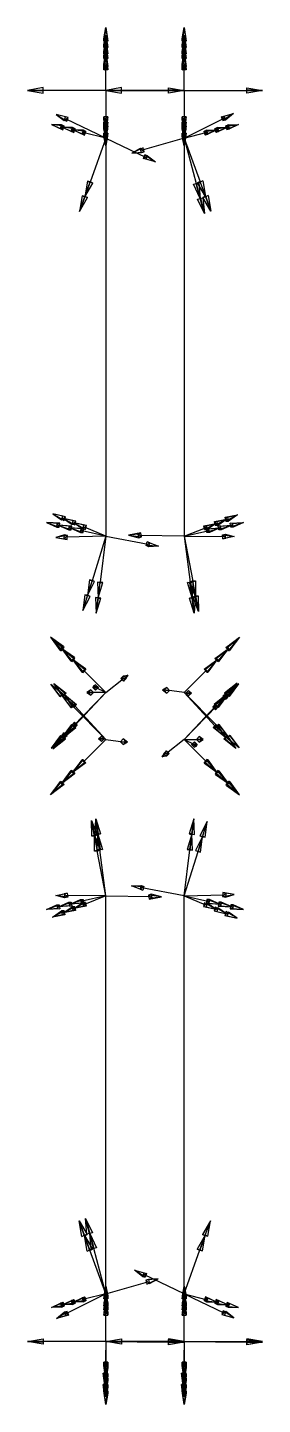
# Model space of a CAD drawing. Header units: millimetres. Extents: x -4365 to 13, y -88 to 88.
# Drawn here: x -1510 to -1480, y -88 to 88 of the extents above; entities that cross this region are included whole.
import ezdxf

# ---------------------------------------------------------------- set-up
doc = ezdxf.new("R2010")
doc.units = ezdxf.units.MM
for name, color, linetype in [('AutoDetect_35_4', 1, 'Continuous'), ('AutoDetect_36_5', 1, 'Continuous'), ('AutoDetect_37_9', 1, 'Continuous'), ('AutoDetect_38_17', 1, 'Continuous'), ('AutoDetect_39_10', 1, 'Continuous'), ('AutoDetect_40_16', 1, 'Continuous'), ('AutoDetect_51_2', 1, 'Continuous'), ('AutoDetect_52_1', 1, 'Continuous'), ('AutoDetect_53_18', 1, 'Continuous'), ('AutoDetect_54_19', 1, 'Continuous'), ('AutoDetect_55_11', 1, 'Continuous'), ('AutoDetect_56_12', 1, 'Continuous'), ('Rippe_ID_GUID_FC942D2B_D95B_420f_88DC_CD9C9856C09B', 1, 'Continuous')]:
    doc.layers.add(name, color=color, linetype=linetype)

# ---------------------------------------------------------------- blocks, each defined once
blk = doc.blocks.new('Kontrollpunkt')
at = {"color": 0}
for q in [(0, 6), (8, 0), (0, 0, 4)]:
    blk.add_line((0, 0), q, dxfattribs=at)
for points in [[(0.25, 8, -0.25), (-0.25, 8, -0.25), (-0.25, 8, 0.25), (0, 10, 0), (-0.25, 8, -0.25), (0.25, 8, 0.25), (0, 10, 0), (0.25, 8, -0.25), (0.25, 8, 0.25), (-0.25, 8, 0.25)], [(0.25, 6, -0.25), (-0.25, 6, -0.25), (-0.25, 6, 0.25), (0, 8, 0), (-0.25, 6, -0.25), (0.25, 6, 0.25), (0, 8, 0), (0.25, 6, -0.25), (0.25, 6, 0.25), (-0.25, 6, 0.25)], [(0.25, 0.25, 4), (-0.25, 0.25, 4), (-0.25, -0.25, 4), (0, 0, 6), (-0.25, 0.25, 4), (0.25, -0.25, 4), (0, 0, 6), (0.25, 0.25, 4), (0.25, -0.25, 4), (-0.25, -0.25, 4)], [(0.25, 0.25, 6), (-0.25, 0.25, 6), (-0.25, -0.25, 6), (0, 0, 8), (-0.25, 0.25, 6), (0.25, -0.25, 6), (0, 0, 8), (0.25, 0.25, 6), (0.25, -0.25, 6), (-0.25, -0.25, 6)], [(0.25, 0.25, 8), (-0.25, 0.25, 8), (-0.25, -0.25, 8), (0, 0, 10), (-0.25, 0.25, 8), (0.25, -0.25, 8), (0, 0, 10), (0.25, 0.25, 8), (0.25, -0.25, 8), (-0.25, -0.25, 8)], [(8, 0.25, -0.25), (8, 0.25, 0.25), (8, -0.25, 0.25), (10, 0, 0), (8, 0.25, 0.25), (8, -0.25, -0.25), (10, 0, 0), (8, 0.25, -0.25), (8, -0.25, -0.25), (8, -0.25, 0.25)]]:
    blk.add_polyline3d(points, dxfattribs=at)

msp = doc.modelspace()

# ---------------------------------------------------------------- linework, layer by layer
at = {"layer": 'AutoDetect_35_4', "color": 1}
msp.add_line((-1490, -3, -328), (-1490, -3, -420), dxfattribs=at)
at = {"layer": 'AutoDetect_36_5', "color": 1}
msp.add_line((-1500, -3, -328), (-1500, -3, -420), dxfattribs=at)
at = {"layer": 'AutoDetect_37_9', "color": 1}
msp.add_line((-1490, -79.9, -308), (-1490, -23, -308), dxfattribs=at)
at = {"layer": 'AutoDetect_38_17', "color": 1}
msp.add_line((-1500, -79.9, -440), (-1500, -23, -440), dxfattribs=at)
at = {"layer": 'AutoDetect_39_10', "color": 1}
msp.add_line((-1500, -79.9, -308), (-1500, -23, -308), dxfattribs=at)
at = {"layer": 'AutoDetect_40_16', "color": 1}
msp.add_line((-1490, -79.9, -440), (-1490, -23, -440), dxfattribs=at)
at = {"layer": 'AutoDetect_51_2', "color": 1}
msp.add_line((-1500, 3, -328), (-1500, 3, -420), dxfattribs=at)
at = {"layer": 'AutoDetect_52_1', "color": 1}
msp.add_line((-1490, 3, -328), (-1490, 3, -420), dxfattribs=at)
at = {"layer": 'AutoDetect_53_18', "color": 1}
msp.add_line((-1490, 79.9, -440), (-1490, 23, -440), dxfattribs=at)
at = {"layer": 'AutoDetect_54_19', "color": 1}
msp.add_line((-1500, 79.9, -440), (-1500, 23, -440), dxfattribs=at)
at = {"layer": 'AutoDetect_55_11', "color": 1}
msp.add_line((-1490, 79.9, -308), (-1490, 23, -308), dxfattribs=at)
at = {"layer": 'AutoDetect_56_12', "color": 1}
msp.add_line((-1500, 79.9, -308), (-1500, 23, -308), dxfattribs=at)

# ---------------------------------------------------------------- block references
at = {"layer": 'AutoDetect_35_4', "color": 1, "extrusion": (0.706433, -0.706433, -0.043643), "rotation": 249.0777382473335}
msp.add_blockref('Kontrollpunkt', (-1055.71, -373.58, -1036.15), dxfattribs=at)
at = {"layer": 'AutoDetect_35_4', "color": 1, "extrusion": (0.696364, -0.696364, 0.173648)}
for p, rotation in [((-1055.71, -231.03, -1108.43), 279.8510761165839), ((-1055.71, -179.82, -1099.4), 273.3030353310031)]:
    msp.add_blockref('Kontrollpunkt', p, dxfattribs=dict(at, rotation=rotation))
at = {"layer": 'AutoDetect_36_5', "color": 1, "extrusion": (-0.706434, -0.706434, -0.043614), "rotation": 93.25312266607322}
msp.add_blockref('Kontrollpunkt', (-1058.54, -281.34, 1076.08), dxfattribs=at)
at = {"layer": 'AutoDetect_36_5', "color": 1, "extrusion": (-0.696364, -0.696364, 0.173648), "rotation": 77.24859307823723}
for p in [(-1058.54, -546.96, 982.73), (-1058.54, -598.17, 973.7)]:
    msp.add_blockref('Kontrollpunkt', p, dxfattribs=at)
at = {"layer": 'AutoDetect_37_9', "color": 1, "extrusion": (0.677688, -0.285444, -0.677688), "rotation": 261.8156261192822}
msp.add_blockref('Kontrollpunkt', (-599.58, -1151.01, -794.46), dxfattribs=at)
at = {"layer": 'AutoDetect_37_9', "color": 1, "extrusion": (0.696364, -0.173648, -0.696364), "rotation": 278.1385729810916}
msp.add_blockref('Kontrollpunkt', (-432.22, -1215.35, -810.27), dxfattribs=at)
at = {"layer": 'AutoDetect_38_17', "color": 1, "extrusion": (-0.680645, -0.271009, 0.680645), "rotation": 74.1089304196467}
msp.add_blockref('Kontrollpunkt', (-533.51, -1276.68, 727.72), dxfattribs=at)
at = {"layer": 'AutoDetect_38_17', "color": 1, "extrusion": (-0.696364, -0.173648, 0.696364), "rotation": 91.4177731969594}
msp.add_blockref('Kontrollpunkt', (-291.23, -1341.74, 750.98), dxfattribs=at)
at = {"layer": 'AutoDetect_39_10', "color": 1, "extrusion": (-0.75938, -0.173648, -0.627047), "rotation": 98.54360780267042}
msp.add_blockref('Kontrollpunkt', (-311.95, 680.19, 1336.19), dxfattribs=at)
at = {"layer": 'AutoDetect_39_10', "color": 1, "extrusion": (-0.696364, -0.173648, -0.696364), "rotation": 81.2348063681018}
msp.add_blockref('Kontrollpunkt', (-291.23, 804.91, 1271.86), dxfattribs=at)
at = {"layer": 'AutoDetect_40_16', "color": 1, "extrusion": (0.759264, -0.173648, 0.627188), "rotation": 279.1732705948003}
msp.add_blockref('Kontrollpunkt', (-354.62, 565.07, -1403.27), dxfattribs=at)
at = {"layer": 'AutoDetect_40_16', "color": 1, "extrusion": (0.696364, -0.173648, 0.696364), "rotation": 261.8614270189084}
msp.add_blockref('Kontrollpunkt', (-432.22, 678.52, -1331.15), dxfattribs=at)
at = {"layer": 'AutoDetect_51_2', "color": 1, "extrusion": (-0.696364, 0.696364, 0.173648)}
for p, rotation in [((1058.54, -598.17, 973.7), 279.8510761165839), ((1058.54, -546.96, 982.73), 273.3030353310031)]:
    msp.add_blockref('Kontrollpunkt', p, dxfattribs=dict(at, rotation=rotation))
at = {"layer": 'AutoDetect_51_2', "color": 1, "extrusion": (-0.706434, 0.706434, -0.043625), "rotation": 249.0795236345265}
msp.add_blockref('Kontrollpunkt', (1058.54, -281.32, 1076.08), dxfattribs=at)
at = {"layer": 'AutoDetect_52_1', "color": 1, "extrusion": (0.696364, 0.696364, 0.173648), "rotation": 77.24859307823723}
for p in [(1055.71, -179.82, -1099.4), (1055.71, -231.03, -1108.43)]:
    msp.add_blockref('Kontrollpunkt', p, dxfattribs=at)
at = {"layer": 'AutoDetect_52_1', "color": 1, "extrusion": (0.706433, 0.706433, -0.043647), "rotation": 93.2556071361401}
msp.add_blockref('Kontrollpunkt', (1055.71, -373.58, -1036.15), dxfattribs=at)
at = {"layer": 'AutoDetect_53_18', "color": 1, "extrusion": (0.696364, 0.173648, 0.696364), "rotation": 91.41777319695942}
msp.add_blockref('Kontrollpunkt', (432.22, 678.52, -1331.15), dxfattribs=at)
at = {"layer": 'AutoDetect_53_18', "color": 1, "extrusion": (0.680645, 0.271009, 0.680645), "rotation": 74.10893039165269}
msp.add_blockref('Kontrollpunkt', (572.55, 614.08, -1307.41), dxfattribs=at)
at = {"layer": 'AutoDetect_54_19', "color": 1, "extrusion": (-0.696364, 0.173648, 0.696364), "rotation": 261.8614270189084}
msp.add_blockref('Kontrollpunkt', (291.23, -1341.74, 750.98), dxfattribs=at)
at = {"layer": 'AutoDetect_54_19', "color": 1, "extrusion": (-0.759264, 0.173648, 0.627188), "rotation": 279.1732705947821}
msp.add_blockref('Kontrollpunkt', (312, -1263.02, 866.93), dxfattribs=at)
at = {"layer": 'AutoDetect_55_11', "color": 1, "extrusion": (0.696364, 0.173648, -0.696364), "rotation": 81.2348063681018}
msp.add_blockref('Kontrollpunkt', (432.22, -1215.35, -810.27), dxfattribs=at)
at = {"layer": 'AutoDetect_55_11', "color": 1, "extrusion": (0.75938, 0.173648, -0.627047), "rotation": 98.54360780260735}
msp.add_blockref('Kontrollpunkt', (354.57, -1147.5, -934.35), dxfattribs=at)
at = {"layer": 'AutoDetect_56_12', "color": 1, "extrusion": (-0.696364, 0.173648, -0.696364), "rotation": 278.1385729810916}
msp.add_blockref('Kontrollpunkt', (291.23, 804.91, 1271.86), dxfattribs=at)
at = {"layer": 'AutoDetect_56_12', "color": 1, "extrusion": (-0.677688, 0.285444, -0.677688), "rotation": 261.8156260148921}
msp.add_blockref('Kontrollpunkt', (561.07, 716.38, 1231.82), dxfattribs=at)
at = {"layer": 'Rippe_ID_GUID_FC942D2B_D95B_420f_88DC_CD9C9856C09B', "color": 2, "extrusion": (0, 0.803998, -0.594632)}
for p, rotation in [((1500, -307.07, 326.61), 180), ((1490, -307.07, 326.61), 180), ((1500, -307.07, 326.61), 179.9999991462264), ((1490, -307.07, 326.61), 179.9999991462264)]:
    msp.add_blockref('Kontrollpunkt', p, dxfattribs=dict(at, rotation=rotation))
at = {"layer": 'Rippe_ID_GUID_FC942D2B_D95B_420f_88DC_CD9C9856C09B', "color": 2, "extrusion": (0, 0.707107, 0.707107)}
for p in [(1500, -273.58, -160.44), (1500, -273.58, -160.44), (1490, -273.58, -160.44), (1490, -273.58, -160.44)]:
    msp.add_blockref('Kontrollpunkt', p, dxfattribs=at)
at = {"layer": 'Rippe_ID_GUID_FC942D2B_D95B_420f_88DC_CD9C9856C09B', "color": 2, "extrusion": (0, 0.707107, -0.707107), "rotation": 180}
for p in [(1500, -255.34, 368.47), (1500, -255.34, 368.47), (1490, -255.34, 368.47), (1490, -255.34, 368.47)]:
    msp.add_blockref('Kontrollpunkt', p, dxfattribs=at)
at = {"layer": 'Rippe_ID_GUID_FC942D2B_D95B_420f_88DC_CD9C9856C09B', "color": 2, "extrusion": (0, -0.707107, 0.707107)}
for p in [(-1500, -273.58, -160.44), (-1500, -273.58, -160.44), (-1490, -273.58, -160.44), (-1490, -273.58, -160.44)]:
    msp.add_blockref('Kontrollpunkt', p, dxfattribs=at)
at = {"layer": 'Rippe_ID_GUID_FC942D2B_D95B_420f_88DC_CD9C9856C09B', "color": 2, "extrusion": (0, -0.803998, -0.594632), "rotation": 179.9999991462264}
for p in [(-1500, -307.07, 326.61), (-1500, -307.07, 326.61), (-1490, -307.07, 326.61), (-1490, -307.07, 326.61)]:
    msp.add_blockref('Kontrollpunkt', p, dxfattribs=at)
at = {"layer": 'Rippe_ID_GUID_FC942D2B_D95B_420f_88DC_CD9C9856C09B', "color": 2, "extrusion": (0, -0.707107, -0.707107), "rotation": 0.7497230586966699}
for p in [(-1500, -255.34, 368.47), (-1500, -255.34, 368.47), (-1490, -255.34, 368.47), (-1490, -255.34, 368.47)]:
    msp.add_blockref('Kontrollpunkt', p, dxfattribs=at)

doc.saveas('drawing.dxf')
